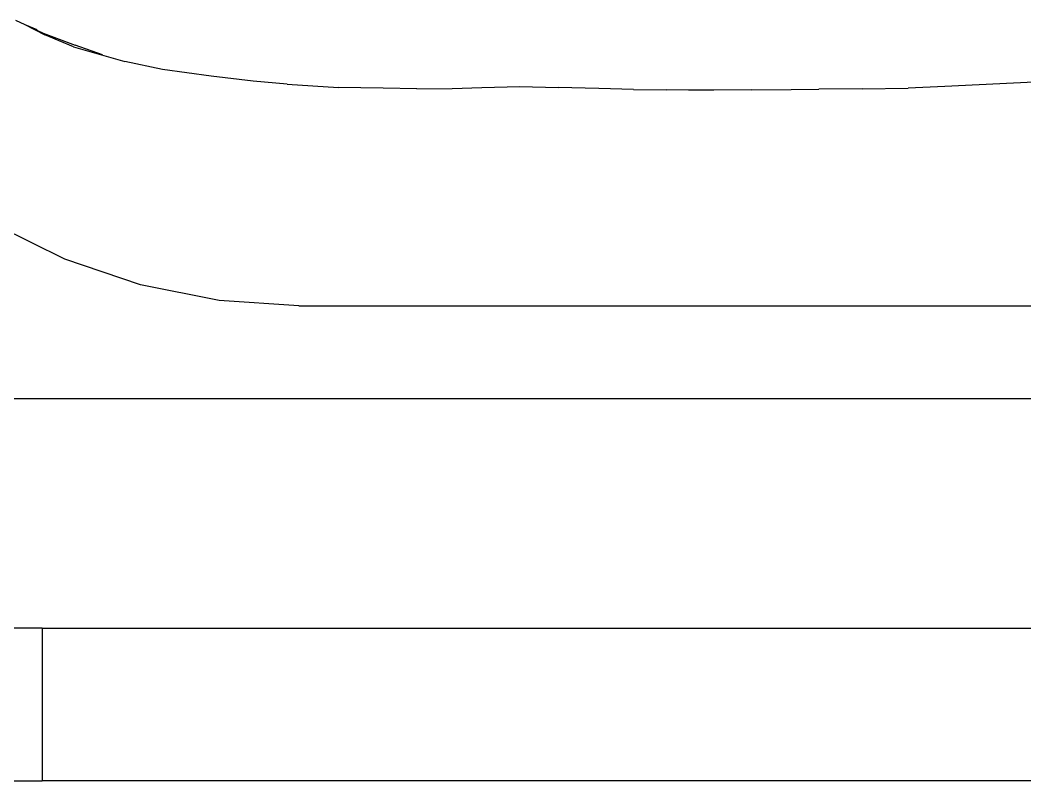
# Model space of a CAD drawing. Header units: inches. Extents: x 9636 to 21597, y -10243 to 557.
# Drawn here: x 13029.39 to 13038.4, y -8632.33 to -8625.52 of the extents above; entities that cross this region are included whole.
import ezdxf

# ---------------------------------------------------------------- set-up
doc = ezdxf.new("R2010")
doc.units = ezdxf.units.IN
doc.header["$MEASUREMENT"] = 0
doc.layers.add('Edges', color=7, linetype='Continuous')

# ---------------------------------------------------------------- blocks, each defined once
blk = doc.blocks.new('Porch Swing Bed Twin Size pl')
at = {"layer": 'Edges'}
for p, q in [((36.2694, 43.6719), (106.2694, 43.6719)), ((108.7694, 43.6719), (106.2694, 43.6719)), ((106.2694, 42.6719), (106.2694, 43.6719)), ((106.2694, 42.6719), (36.2694, 42.6719)), ((106.2694, 42.6719), (108.7694, 42.6719)), ((62.6603, 41.1719), (108.7694, 41.1719)), ((104.5903, 40.564), (91.6283, 40.564)), ((104.5903, 40.564), (105.1124, 40.5298)), ((105.1124, 40.5298), (105.6256, 40.4277)), ((105.6256, 40.4277), (106.121, 40.2595)), ((106.121, 40.2595), (106.5903, 40.0281)), ((100.3618, 39.1283), (100.6007, 39.1398)), ((100.9003, 39.1438), (100.6007, 39.1398)), ((100.9003, 39.1438), (101.1858, 39.1459)), ((101.3686, 39.1486), (101.1858, 39.1459)), ((101.6274, 39.1515), (101.3686, 39.1486)), ((101.6274, 39.1515), (101.8741, 39.1523)), ((101.8741, 39.1523), (102.0401, 39.1531)), ((102.0401, 39.1531), (102.1851, 39.1507)), ((102.399, 39.149), (102.1851, 39.1507)), ((102.399, 39.149), (102.6263, 39.1423)), ((102.6263, 39.1423), (102.8922, 39.1356)), ((103.1436, 39.13), (102.8922, 39.1356)), ((103.3923, 39.1353), (103.1436, 39.13)), ((103.5858, 39.1426), (103.3923, 39.1353)), ((103.8184, 39.1442), (103.5858, 39.1426)), ((103.8184, 39.1442), (104.0389, 39.1411)), ((104.0389, 39.1411), (104.3316, 39.1357)), ((104.6657, 39.1144), (104.3316, 39.1357)), ((99.6873, 39.0976), (100.3618, 39.1283)), ((104.6657, 39.1144), (104.8898, 39.0936)), ((104.8898, 39.0936), (105.1649, 39.0611)), ((105.1649, 39.0611), (105.4823, 39.0181)), ((105.4823, 39.0181), (105.7298, 38.9666)), ((106.0654, 38.8695), (105.7298, 38.9666)), ((105.8753, 38.9214), (106.0541, 38.8583)), ((106.2635, 38.7794), (106.0541, 38.8583)), ((106.0654, 38.8695), (106.2522, 38.7907)), ((106.3838, 38.7236), (106.2522, 38.7907)), ((106.3838, 38.7236), (106.2635, 38.7794)), ((106.3838, 38.7236), (106.3051, 38.7564)), ((106.4456, 38.695), (106.3838, 38.7236))]:
    blk.add_line(p, q, dxfattribs=at)

msp = doc.modelspace()

# ---------------------------------------------------------------- block references
at = {"xscale": 1.370056412249949, "yscale": 1.370056412249949, "zscale": 1.370056412249949, "rotation": 180}
msp.add_blockref('Porch Swing Bed Twin Size pl', (13175.186, -8572.5015), dxfattribs=at)

doc.saveas('drawing.dxf')
